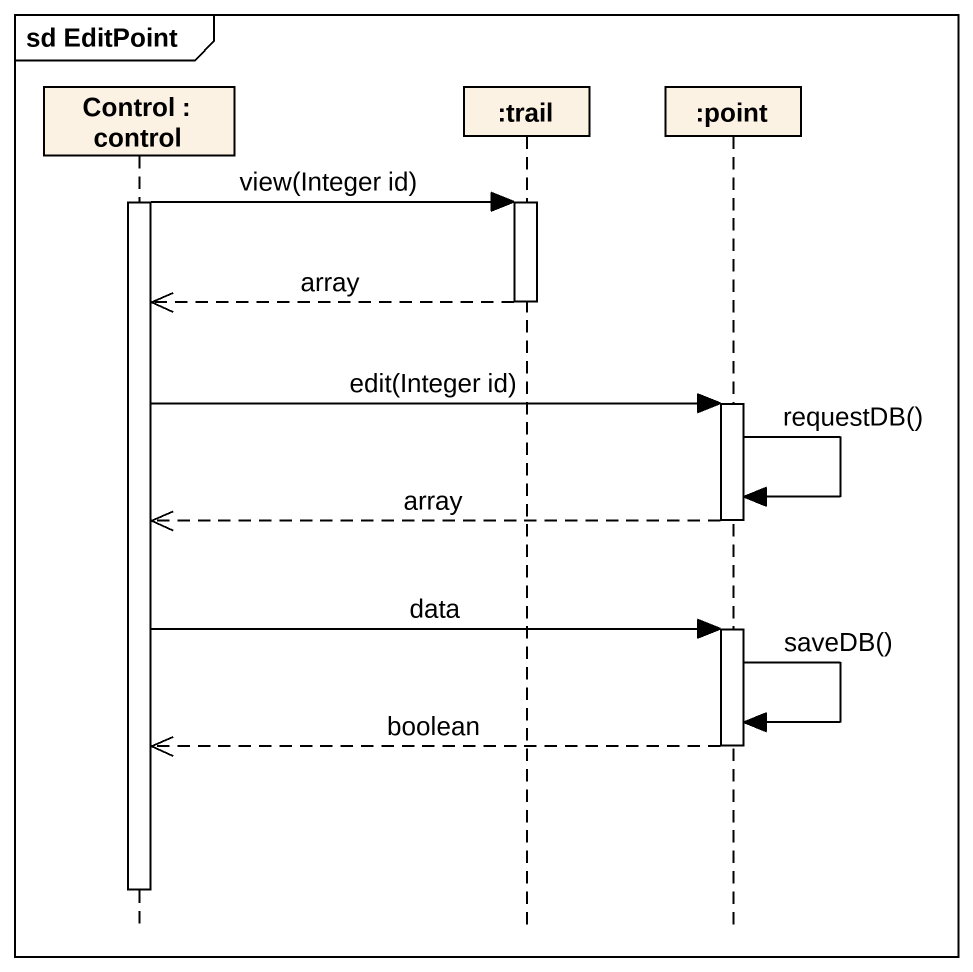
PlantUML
@startuml
mainframe sd EditPoint
hide footbox
participant "Control : control" as Control_
participant ":trail" as trail
participant ":point" as point

activate Control_
Control_ -> trail : view(Integer id)
activate trail
trail -->> Control_ : array
deactivate trail
Control_ -> point : edit(Integer id)
activate point
point -> point : requestDB()
point -->> Control_ : array
deactivate point
Control_ -> point : data
activate point
point -> point : saveDB()
point -->> Control_ : boolean
deactivate point
deactivate Control_
@enduml
